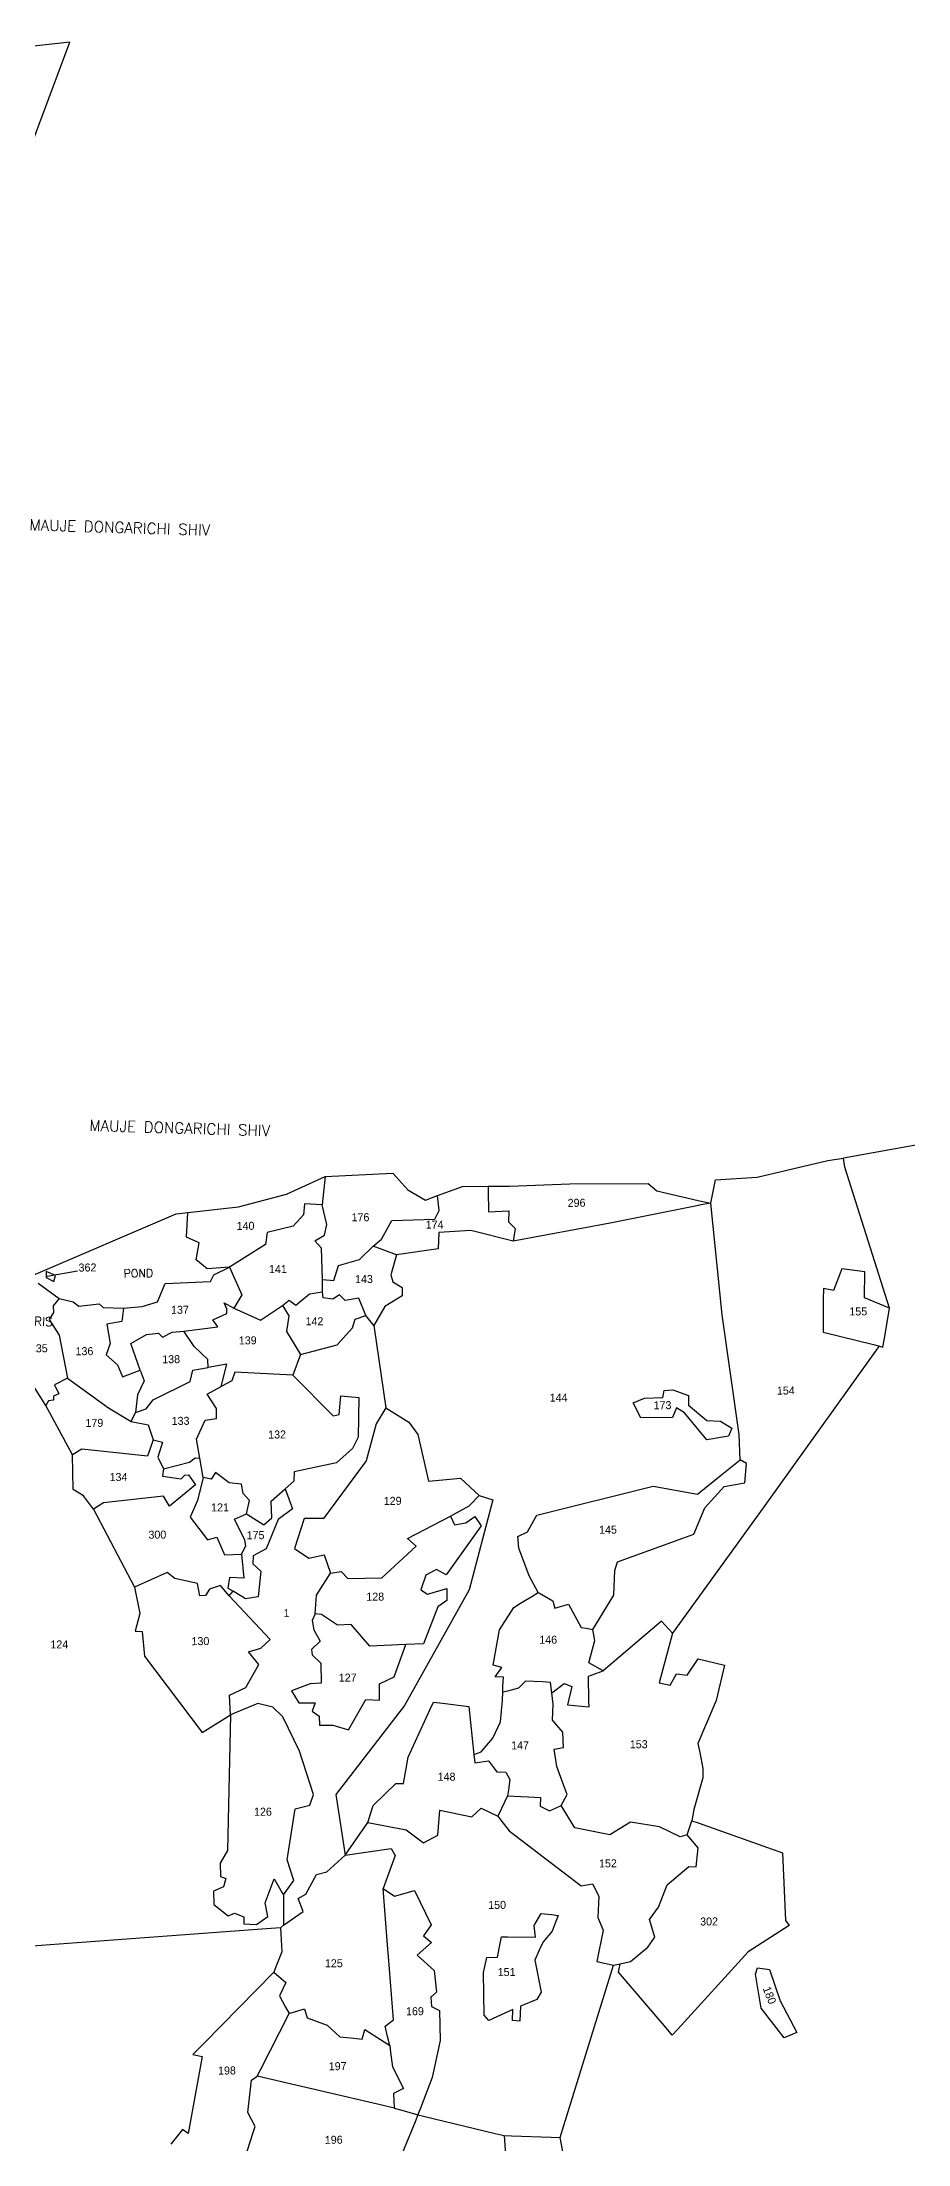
# Model space of a CAD drawing. Header units: metres. Extents: x 266596 to 272949, y 2129243 to 2134468.
# Drawn here: x 268491 to 269483, y 2131825 to 2134232 of the extents above; entities that cross this region are included whole.
import ezdxf

# ---------------------------------------------------------------- set-up
doc = ezdxf.new("R2010")
doc.units = ezdxf.units.M
for name, color, linetype in [('POLY_PARCEL', 6, 'Continuous'), ('POLY_WATER', 4, 'Continuous'), ('TEXT_MAPIN', 7, 'Continuous'), ('TEXT_MAPOUT', 7, 'Continuous'), ('TEXT_PARCEL', 7, 'Continuous'), ('V_BOUND_LINE', 7, 'Continuous')]:
    doc.layers.add(name, color=color, linetype=linetype)
doc.styles.get("Standard").update_dxf_attribs({"font": 'simplex.shx'})
doc.styles.add('TEXT_MAP', font='')
doc.styles.get('TEXT_MAP').set_extended_font_data('Kruti Dev 050')
doc.dimstyles.get("Standard").update_dxf_attribs({"dimtxt": 0.18, "dimasz": 0.18, "dimexe": 0.18, "dimexo": 0.0625, "dimgap": 0.09, "dimtad": 0, "dimtih": 1, "dimtoh": 1, "dimdec": 4, "dimzin": 0, "dimdsep": 46, "dimtxsty": 'Standard', "dimcen": 0.09, "dimadec": 0, "dimazin": 0, "dimtfac": 1, "dimtdec": 4, "dimtofl": 0, "dimtmove": 0, "dimatfit": 3, "dimfxl": 1, "dimtolj": 1, "dimtzin": 0, "dimarcsym": 0})

msp = doc.modelspace()

# ---------------------------------------------------------------- linework, layer by layer
at = {"layer": 'POLY_PARCEL'}
for p, q in [((269410.9, 2132944), (269409.1, 2132954)), ((269462, 2132782.5), (269410.9, 2132944)), ((268815.6, 2132933), (268812.2, 2132900.6)), ((269002.2, 2132922.1), (269002.3, 2132916.8)), ((269002.3, 2132916.8), (269002.8, 2132892.7)), ((268792.1, 2132902), (268790.9, 2132889.2)), ((268812.2, 2132900.6), (268792.1, 2132902)), ((268817.7, 2132878.2), (268812.2, 2132900.6)), ((268941.2, 2132884.3), (268946.1, 2132894.1)), ((268946.1, 2132894.1), (268944.3, 2132911.3)), ((269002.8, 2132892.7), (269025.9, 2132893.9)), ((269025.9, 2132893.9), (269025.7, 2132881.3)), ((269243.2, 2132900), (269141.9, 2132879.9)), ((269244.1, 2132900.2), (269243.2, 2132900)), ((269257.4, 2132902.8), (269244.1, 2132900.2)), ((269270.2, 2132774.9), (269257.4, 2132902.8)), ((268749.3, 2132869.1), (268747.4, 2132855.3)), ((268779.2, 2132876.4), (268749.3, 2132869.1)), ((268790.9, 2132889.2), (268779.2, 2132876.4)), ((268804, 2132859.4), (268814.8, 2132866)), ((268814.8, 2132866), (268817.7, 2132878.2)), ((268880.1, 2132861.4), (268892.1, 2132882.8)), ((268892.1, 2132882.8), (268941.2, 2132884.3)), ((268945.9, 2132869.1), (268945, 2132850.5)), ((268982.6, 2132871.5), (268945.9, 2132869.1)), ((269030.9, 2132859.2), (268982.6, 2132871.5)), ((269025.7, 2132881.3), (269033.1, 2132873.7)), ((269141.9, 2132879.9), (269030.9, 2132859.2)), ((269033.1, 2132873.7), (269030.9, 2132859.2)), ((268747.4, 2132855.3), (268706.2, 2132829.5)), ((268811.5, 2132851.2), (268804, 2132859.4)), ((268812.6, 2132815.3), (268811.5, 2132851.2)), ((268854.8, 2132838.1), (268870.7, 2132853.4)), ((268870.7, 2132853.4), (268880.1, 2132861.4)), ((268897.4, 2132843.5), (268870.7, 2132853.4)), ((268897.4, 2132843.5), (268890.7, 2132820.5)), ((268945, 2132850.5), (268897.4, 2132843.5)), ((268496.1, 2132824.3), (268496.2, 2132817.4)), ((268506.8, 2132819.8), (268496.1, 2132824.3)), ((268496.2, 2132817.4), (268504.9, 2132813.1)), ((268504.9, 2132813.1), (268506.8, 2132819.8)), ((268706.2, 2132829.5), (268720.1, 2132797.8)), ((268825.5, 2132814.2), (268830.9, 2132831.2)), ((268830.9, 2132831.2), (268854.8, 2132838.1)), ((268890.7, 2132820.5), (268893.3, 2132812.5)), ((269407.3, 2132827.5), (269397.7, 2132802.6)), ((269433.5, 2132823.9), (269407.3, 2132827.5)), ((269433.3, 2132794.3), (269433.5, 2132823.9)), ((268511.1, 2132793.3), (268504.1, 2132785.1)), ((268720.1, 2132797.8), (268711, 2132782.6)), ((268782.1, 2132785.7), (268797.9, 2132798.8)), ((268797.9, 2132798.8), (268812.5, 2132801.2)), ((268812.5, 2132801.2), (268812.6, 2132815.3)), ((268813.2, 2132794.4), (268812.5, 2132801.2)), ((268812.6, 2132815.3), (268825.5, 2132814.2)), ((268824.5, 2132792.9), (268813.2, 2132794.4)), ((268831.9, 2132797.6), (268824.5, 2132792.9)), ((268838.4, 2132791.2), (268831.9, 2132797.6)), ((268854.1, 2132793.7), (268838.4, 2132791.2)), ((268862.2, 2132774.2), (268854.1, 2132793.7)), ((268903.7, 2132796.7), (268884, 2132784.2)), ((268893.3, 2132812.5), (268903.7, 2132806.2)), ((268903.7, 2132806.2), (268903.7, 2132796.7)), ((269386.2, 2132804.9), (269386.1, 2132791.8)), ((269397.7, 2132802.6), (269386.2, 2132804.9)), ((269462, 2132782.5), (269433.3, 2132794.3)), ((268504.7, 2132777.6), (268499.7, 2132769.3)), ((268499.7, 2132769.3), (268511.1, 2132751.4)), ((268504.1, 2132785.1), (268504.7, 2132777.6)), ((268584.7, 2132782.6), (268582.9, 2132767)), ((268687.2, 2132769.2), (268702.9, 2132776.3)), ((268692.6, 2132761.2), (268687.2, 2132769.2)), ((268703.1, 2132781.5), (268700.1, 2132788.4)), ((268700.1, 2132788.4), (268711, 2132782.6)), ((268702.9, 2132776.3), (268703.1, 2132781.5)), ((268711, 2132782.6), (268741.7, 2132768.5)), ((268741.7, 2132768.5), (268766.8, 2132785.5)), ((268766.8, 2132785.5), (268774.4, 2132791.5)), ((268766.8, 2132785.5), (268774.2, 2132773.7)), ((268774.2, 2132773.7), (268771.4, 2132755.6)), ((268774.4, 2132791.5), (268782.1, 2132785.7)), ((268846.9, 2132760), (268850, 2132769.8)), ((268850, 2132769.8), (268862.2, 2132774.2)), ((268871.3, 2132762.7), (268862.2, 2132774.2)), ((268884, 2132784.2), (268871.3, 2132762.7)), ((269289.9, 2132637.8), (269270.2, 2132774.9)), ((269386.1, 2132791.8), (269385.9, 2132764.9)), ((269455.7, 2132745.6), (269460, 2132770.6)), ((269460, 2132770.6), (269462, 2132782.5)), ((268511.1, 2132751.4), (268520.7, 2132702.2)), ((268582.9, 2132767), (268565.5, 2132763.9)), ((268565.5, 2132763.9), (268569.3, 2132741.9)), ((268593.3, 2132742.1), (268611, 2132752.1)), ((268611, 2132752.1), (268624.8, 2132753.9)), ((268624.8, 2132753.9), (268629.2, 2132749.1)), ((268629.2, 2132749.1), (268640.6, 2132755)), ((268640.6, 2132755), (268654, 2132755.9)), ((268654, 2132755.9), (268692.6, 2132761.2)), ((268665.5, 2132738.5), (268654, 2132755.9)), ((268771.4, 2132755.6), (268787.6, 2132729.4)), ((268829.5, 2132740.4), (268846.9, 2132760)), ((268871.3, 2132762.7), (268885.3, 2132668.1)), ((269385.9, 2132764.9), (269385.8, 2132755)), ((269385.8, 2132755), (269443.5, 2132740.7)), ((269454.4, 2132737.9), (269455.7, 2132745.6)), ((268569.3, 2132741.9), (268564.8, 2132729.1)), ((268564.8, 2132729.1), (268577.7, 2132717.7)), ((268603.8, 2132711.6), (268593.3, 2132742.1)), ((268681.4, 2132723.7), (268665.5, 2132738.5)), ((268681.7, 2132714.4), (268681.4, 2132723.7)), ((268787.6, 2132729.4), (268778.5, 2132705.7)), ((268787.6, 2132729.4), (268829.5, 2132740.4)), ((269448.7, 2132736.9), (269317.4, 2132553.7)), ((269443.5, 2132740.7), (269450.3, 2132739)), ((269450.3, 2132739), (269448.7, 2132736.9)), ((269450.3, 2132739), (269454.4, 2132737.9)), ((268520.7, 2132702.2), (268505.8, 2132694.7)), ((268520.7, 2132702.2), (268567.4, 2132668.3)), ((268577.7, 2132717.7), (268583.4, 2132703.9)), ((268583.4, 2132703.9), (268603.8, 2132711.6)), ((268608.5, 2132699.2), (268600.9, 2132683.2)), ((268603.8, 2132711.6), (268608.5, 2132699.2)), ((268618.8, 2132677.5), (268660.9, 2132698.5)), ((268660.9, 2132698.5), (268664.1, 2132711.3)), ((268664.1, 2132711.3), (268681.7, 2132714.4)), ((268703.1, 2132718.2), (268681.7, 2132714.4)), ((268696.7, 2132692.6), (268703.1, 2132718.2)), ((268708.9, 2132699.2), (268696.7, 2132692.6)), ((268712.1, 2132709), (268708.9, 2132699.2)), ((268778.5, 2132705.7), (268712.1, 2132709)), ((268778.5, 2132705.7), (268825, 2132659)), ((268495.8, 2132670.9), (268482.8, 2132691.5)), ((268498.7, 2132676.2), (268495.8, 2132670.9)), ((268504.7, 2132677.2), (268498.7, 2132676.2)), ((268510.5, 2132684.5), (268504.6, 2132681.5)), ((268504.6, 2132681.5), (268504.7, 2132677.2)), ((268505.8, 2132694.7), (268510.5, 2132684.5)), ((268600.9, 2132683.2), (268598.5, 2132663.1)), ((268610.6, 2132667), (268618.8, 2132677.5)), ((268680.5, 2132684.1), (268696.7, 2132692.6)), ((268691.3, 2132667.7), (268680.5, 2132684.1)), ((268831.7, 2132660.8), (268833.6, 2132682.2)), ((268833.6, 2132682.2), (268854.3, 2132680.3)), ((268854.3, 2132680.3), (268853.3, 2132634.7)), ((269168.4, 2132674.1), (269181.2, 2132679.2)), ((269177, 2132657), (269168.4, 2132674.1)), ((269181.2, 2132679.2), (269202.3, 2132680.3)), ((269181.2, 2132679.2), (269181.2, 2132679.2)), ((269202.3, 2132680.3), (269203.9, 2132688)), ((269203.9, 2132688), (269213.7, 2132688.8)), ((269213.7, 2132688.8), (269231.7, 2132682.3)), ((269231.7, 2132682.3), (269231.6, 2132671.5)), ((268526.3, 2132614.3), (268495.8, 2132670.9)), ((268567.4, 2132668.3), (268593.5, 2132652.7)), ((268593.5, 2132652.7), (268598.5, 2132663.1)), ((268593.5, 2132652.7), (268612.8, 2132648.8)), ((268598.5, 2132663.1), (268610.6, 2132667)), ((268612.8, 2132648.8), (268618.8, 2132631.6)), ((268668.4, 2132632.5), (268678.3, 2132654.3)), ((268678.3, 2132654.3), (268691.1, 2132655.9)), ((268691.1, 2132655.9), (268691.3, 2132667.7)), ((268825, 2132659), (268831.7, 2132660.8)), ((268874.1, 2132650), (268862.5, 2132607.5)), ((268885.3, 2132668.1), (268874.1, 2132650)), ((268885.3, 2132668.1), (268911.4, 2132651.9)), ((268911.4, 2132651.9), (268921.7, 2132637.9)), ((269213.5, 2132657.2), (269177, 2132657)), ((269218, 2132668.1), (269213.5, 2132657.2)), ((269227, 2132662.4), (269218, 2132668.1)), ((269252.9, 2132631.7), (269227, 2132662.4)), ((269231.6, 2132671.5), (269252.9, 2132653.6)), ((269252.9, 2132653.6), (269268.4, 2132653.2)), ((269268.4, 2132653.2), (269281.4, 2132644.9)), ((268618.8, 2132631.6), (268612.3, 2132613.1)), ((268618.8, 2132631.6), (268629.5, 2132629.1)), ((268629.5, 2132629.1), (268624.2, 2132611.9)), ((268672.1, 2132610.8), (268668.4, 2132632.5)), ((268853.3, 2132634.7), (268847.1, 2132621.9)), ((268921.7, 2132637.9), (268934, 2132584.2)), ((269270.6, 2132634.7), (269252.9, 2132631.7)), ((269277.6, 2132635.9), (269270.6, 2132634.7)), ((269281.4, 2132644.9), (269277.6, 2132635.9)), ((269291.1, 2132608.7), (269289.9, 2132637.8)), ((268536.9, 2132620.8), (268526.3, 2132614.3)), ((268527, 2132574.7), (268526.3, 2132614.3)), ((268612.3, 2132613.1), (268536.9, 2132620.8)), ((268624.2, 2132611.9), (268630.5, 2132598.3)), ((268630.5, 2132598.3), (268660.2, 2132605.9)), ((268660.2, 2132605.9), (268666.8, 2132611.2)), ((268666.8, 2132611.2), (268672.1, 2132610.8)), ((268676, 2132588.7), (268672.1, 2132610.8)), ((268828.6, 2132605.2), (268780, 2132595)), ((268862.5, 2132607.5), (268813.9, 2132541.7)), ((268847.1, 2132621.9), (268828.6, 2132605.2)), ((269268.1, 2132590.3), (269291.1, 2132608.7)), ((269298, 2132604.5), (269291.1, 2132608.7)), ((269296.2, 2132582.5), (269298, 2132604.5)), ((268630.5, 2132598.3), (268629.5, 2132589.9)), ((268629.5, 2132589.9), (268650.9, 2132586.9)), ((268667.1, 2132580), (268637.5, 2132555.6)), ((268650.9, 2132586.9), (268655.1, 2132591.1)), ((268655.1, 2132591.1), (268659, 2132591.5)), ((268659, 2132591.5), (268667.1, 2132580)), ((268676, 2132588.7), (268669.4, 2132562.2)), ((268685.1, 2132586.7), (268676, 2132588.7)), ((268689.9, 2132594.1), (268685.1, 2132586.7)), ((268705.8, 2132582.3), (268689.9, 2132594.1)), ((268719.8, 2132581), (268705.8, 2132582.3)), ((268721.7, 2132570.2), (268719.8, 2132581)), ((268779.7, 2132584.2), (268769.8, 2132575.5)), ((268780, 2132595), (268779.7, 2132584.2)), ((268934, 2132584.2), (268970.5, 2132587.6)), ((268970.5, 2132587.6), (268991.9, 2132567.8)), ((269058.1, 2132545.4), (269191.1, 2132578.5)), ((269191.1, 2132578.5), (269242, 2132569.4)), ((269242, 2132569.4), (269268.1, 2132590.3)), ((269250.5, 2132553.7), (269272.6, 2132578.2)), ((269272.6, 2132578.2), (269296.2, 2132582.5)), ((268539, 2132567.4), (268527, 2132574.7)), ((268550.3, 2132552.4), (268539, 2132567.4)), ((268561.8, 2132559.5), (268550.3, 2132552.4)), ((268550.3, 2132552.4), (268597.5, 2132463.1)), ((268630.4, 2132567.1), (268561.8, 2132559.5)), ((268637.5, 2132555.6), (268630.4, 2132567.1)), ((268669.4, 2132562.2), (268661.1, 2132543.2)), ((268729.1, 2132562.2), (268721.7, 2132570.2)), ((268725.7, 2132547.1), (268729.1, 2132562.2)), ((268753.9, 2132561.5), (268769.8, 2132575.5)), ((268754.5, 2132542.4), (268753.9, 2132561.5)), ((268778.1, 2132552.8), (268761.8, 2132540.5)), ((268769.8, 2132575.5), (268778.1, 2132552.8)), ((268959.1, 2132544.4), (268980.4, 2132556.2)), ((268980.4, 2132556.2), (268991.9, 2132567.8)), ((269007.8, 2132563.1), (268980.7, 2132459.9)), ((268991.9, 2132567.8), (269007.8, 2132563.1)), ((269317.4, 2132553.7), (269213.6, 2132410.3)), ((269237.7, 2132523.7), (269250.5, 2132553.7)), ((268661.1, 2132543.2), (268680.8, 2132517.3)), ((268711.8, 2132540.7), (268725.7, 2132547.1)), ((268723.7, 2132516.8), (268711.8, 2132540.7)), ((268725.7, 2132547.1), (268745.6, 2132534.3)), ((268745.6, 2132534.3), (268754.5, 2132542.4)), ((268761.8, 2132540.5), (268748, 2132507)), ((268791.8, 2132541.5), (268780.6, 2132507.1)), ((268813.9, 2132541.7), (268791.8, 2132541.5)), ((268909.8, 2132518.7), (268959.1, 2132544.4)), ((268994.4, 2132533), (268954.4, 2132476.9)), ((268959.1, 2132544.4), (268963.9, 2132534.5)), ((268963.9, 2132534.5), (268976.9, 2132536.7)), ((268976.9, 2132536.7), (268986.9, 2132543.8)), ((268986.9, 2132543.8), (268994.4, 2132533)), ((269047.3, 2132526.4), (269058.1, 2132545.4)), ((268680.8, 2132517.3), (268691.6, 2132520.2)), ((268691.6, 2132520.2), (268700.5, 2132500.1)), ((268719.7, 2132500.6), (268725, 2132510.3)), ((268725, 2132510.3), (268723.7, 2132516.8)), ((268748, 2132507), (268733.3, 2132498.9)), ((268780.6, 2132507.1), (268797.1, 2132496.1)), ((268880.7, 2132473.7), (268919.7, 2132509.7)), ((268919.7, 2132509.7), (268909.8, 2132518.7)), ((269036.4, 2132521.1), (269047.3, 2132526.4)), ((269037.6, 2132507.6), (269036.4, 2132521.1)), ((269049.1, 2132476.1), (269037.6, 2132507.6)), ((269150.6, 2132492.1), (269225.1, 2132519.1)), ((269225.1, 2132519.1), (269237.7, 2132523.7)), ((268700.5, 2132500.1), (268719.7, 2132500.6)), ((268719.7, 2132500.6), (268722.7, 2132473.3)), ((268733.3, 2132498.9), (268732.7, 2132489.8)), ((268732.7, 2132489.8), (268741.9, 2132481.2)), ((268741.9, 2132481.2), (268739, 2132451.7)), ((268797.1, 2132496.1), (268814.6, 2132500.1)), ((268814.6, 2132500.1), (268821.8, 2132478.8)), ((268821.8, 2132478.8), (268834, 2132481)), ((268834, 2132481), (268841.5, 2132473)), ((268943.3, 2132483.2), (268931.1, 2132476.8)), ((268954.4, 2132476.9), (268943.3, 2132483.2)), ((269146.3, 2132453.7), (269147.5, 2132482.1)), ((269147.5, 2132482.1), (269150.6, 2132492.1)), ((268634.7, 2132479.7), (268597.5, 2132463.1)), ((268597.5, 2132463.1), (268603.4, 2132432.9)), ((268643.6, 2132472.8), (268634.7, 2132479.7)), ((268669.5, 2132467), (268643.6, 2132472.8)), ((268672.1, 2132453), (268669.5, 2132467)), ((268683.3, 2132460.8), (268678.8, 2132453.5)), ((268695.8, 2132464.8), (268683.3, 2132460.8)), ((268705.6, 2132453.2), (268695.8, 2132464.8)), ((268706.2, 2132473.9), (268704.2, 2132461.9)), ((268704.2, 2132461.9), (268710.3, 2132458.3)), ((268705.6, 2132453.2), (268710.3, 2132458.3)), ((268722.7, 2132473.3), (268706.2, 2132473.9)), ((268724.6, 2132449.5), (268710.3, 2132458.3)), ((268805.7, 2132453.8), (268821.8, 2132478.8)), ((268841.5, 2132473), (268880.7, 2132473.7)), ((268980.7, 2132459.9), (268906.4, 2132327.3)), ((268931.1, 2132476.8), (268925.3, 2132459.7)), ((268925.3, 2132459.7), (268932.9, 2132455.1)), ((268932.9, 2132455.1), (268954.9, 2132461.6)), ((268954.9, 2132461.6), (268955, 2132447.8)), ((269059.6, 2132456.9), (269049.1, 2132476.1)), ((269052.2, 2132452.3), (269059.6, 2132456.9)), ((269059.6, 2132456.9), (269061.9, 2132455.6)), ((268603.4, 2132432.9), (268598.1, 2132412.6)), ((268678.8, 2132453.5), (268672.1, 2132453)), ((268752.5, 2132402.9), (268705.6, 2132453.2)), ((268739, 2132451.7), (268724.6, 2132449.5)), ((268804.1, 2132432.5), (268800.7, 2132424.7)), ((268804.1, 2132432.5), (268805.7, 2132453.8)), ((268811.5, 2132431.5), (268804.1, 2132432.5)), ((268944.5, 2132440.3), (268928.4, 2132398.2)), ((268955, 2132447.8), (268944.5, 2132440.3)), ((269015.2, 2132414), (269031.7, 2132439.7)), ((269031.7, 2132439.7), (269039.5, 2132444.5)), ((269039.5, 2132444.5), (269045, 2132447.9)), ((269045, 2132447.9), (269052.2, 2132452.3)), ((269061.9, 2132455.6), (269076.3, 2132447.4)), ((269076.3, 2132447.4), (269078.5, 2132439)), ((269078.5, 2132439), (269094.2, 2132443.3)), ((269094.2, 2132443.3), (269108.8, 2132416.7)), ((269122.1, 2132414.6), (269146.3, 2132453.7)), ((268598.1, 2132412.6), (268606.2, 2132412.2)), ((268606.2, 2132412.2), (268608.8, 2132384)), ((268800.7, 2132424.7), (268802.5, 2132413.9)), ((268802.5, 2132413.9), (268810, 2132401)), ((268829.8, 2132419.4), (268811.5, 2132431.5)), ((268845.5, 2132420.2), (268829.8, 2132419.4)), ((268866.8, 2132395.2), (268845.5, 2132420.2)), ((269008.2, 2132373.5), (269015.2, 2132414)), ((269108.8, 2132416.7), (269114.7, 2132415.8)), ((269114.7, 2132415.8), (269122.1, 2132414.6)), ((269124.6, 2132402), (269122.1, 2132414.6)), ((269200.8, 2132424.1), (269134, 2132367)), ((269213.6, 2132410.3), (269198.2, 2132353.3)), ((269213.6, 2132410.3), (269200.8, 2132424.1)), ((268608.8, 2132384), (268674.8, 2132296.6)), ((268728, 2132388.8), (268741.8, 2132393.2)), ((268739.7, 2132374.5), (268728, 2132388.8)), ((268741.8, 2132393.2), (268752.5, 2132402.9)), ((268810, 2132401), (268800.2, 2132391.5)), ((268800.2, 2132391.5), (268800.6, 2132385.5)), ((268800.6, 2132385.5), (268810.7, 2132376)), ((268908.1, 2132397.2), (268866.8, 2132395.2)), ((268894.6, 2132360.2), (268908.1, 2132397.2)), ((268928.4, 2132398.2), (268908.1, 2132397.2)), ((269117.8, 2132376.4), (269124.6, 2132402)), ((268724.9, 2132348.1), (268739.7, 2132374.5)), ((268810.7, 2132376), (268811.2, 2132353.2)), ((268877.8, 2132352.4), (268894.6, 2132360.2)), ((269018, 2132370.8), (269008.2, 2132373.5)), ((269010.5, 2132360.1), (269018, 2132370.8)), ((269019.7, 2132359.9), (269010.5, 2132360.1)), ((269019.3, 2132349.7), (269019.7, 2132359.9)), ((269117.4, 2132360.9), (269134, 2132367)), ((269117.8, 2132332.9), (269117.4, 2132360.9)), ((269134, 2132367), (269117.8, 2132376.4)), ((269210.9, 2132350.6), (269218.1, 2132363.7)), ((269218.1, 2132363.7), (269230.1, 2132362)), ((269230.1, 2132362), (269242.9, 2132381)), ((269242.9, 2132381), (269273.1, 2132373.6)), ((269273.1, 2132373.6), (269263.6, 2132333.2)), ((268706, 2132339.2), (268724.9, 2132348.1)), ((268707.4, 2132316.8), (268706, 2132339.2)), ((268798.3, 2132352.4), (268777, 2132344.2)), ((268777, 2132344.2), (268785.5, 2132330.6)), ((268811.2, 2132353.2), (268798.3, 2132352.4)), ((268877.8, 2132333.6), (268877.8, 2132352.4)), ((269018.8, 2132333.3), (269019.3, 2132342.6)), ((269019.3, 2132344), (269019.3, 2132349.7)), ((269024.4, 2132344), (269019.3, 2132342.6)), ((269019.3, 2132342.6), (269019.3, 2132344)), ((269036.9, 2132347.3), (269024.4, 2132344)), ((269045.1, 2132355.4), (269036.9, 2132347.3)), ((269064.4, 2132354.4), (269045.1, 2132355.4)), ((269073.8, 2132353.9), (269064.4, 2132354.4)), ((269075.2, 2132341.9), (269073.8, 2132353.9)), ((269075.2, 2132341.9), (269089.3, 2132352.6)), ((269076.7, 2132329), (269075.2, 2132341.9)), ((269089.3, 2132352.6), (269098, 2132349.2)), ((269098, 2132349.2), (269093.3, 2132328.2)), ((269198.2, 2132353.3), (269210.9, 2132350.6)), ((268674.8, 2132296.6), (268707.4, 2132316.8)), ((268707.4, 2132316.8), (268703.8, 2132161.3)), ((268738.6, 2132329.8), (268707.4, 2132316.8)), ((268755.7, 2132325.7), (268738.6, 2132329.8)), ((268767.3, 2132314.6), (268755.7, 2132325.7)), ((268786.2, 2132275.3), (268767.3, 2132314.6)), ((268785.5, 2132330.6), (268804.1, 2132330.4)), ((268804.1, 2132330.4), (268800.7, 2132320.9)), ((268800.7, 2132320.9), (268808.7, 2132315.4)), ((268808.7, 2132315.4), (268809.2, 2132304.9)), ((268906.4, 2132327.3), (268827.9, 2132225.4)), ((268842.2, 2132299.6), (268862.2, 2132334.4)), ((268862.2, 2132334.4), (268877.8, 2132333.6)), ((268910.9, 2132268.1), (268935.9, 2132323.1)), ((268935.9, 2132323.1), (268939.6, 2132331.3)), ((268939.6, 2132331.3), (268949.9, 2132330)), ((268949.9, 2132330), (268980.2, 2132326.3)), ((268980.2, 2132326.3), (268986.1, 2132271.3)), ((269016.5, 2132308.7), (269018.8, 2132333.3)), ((269075.9, 2132310.8), (269076.3, 2132319.8)), ((269076.3, 2132319.8), (269076.7, 2132329)), ((269093.3, 2132328.2), (269109.4, 2132326.7)), ((269109.4, 2132326.7), (269117.9, 2132325.9)), ((269117.9, 2132325.9), (269117.8, 2132332.9)), ((269263.6, 2132333.2), (269242.6, 2132283.8)), ((268809.2, 2132304.9), (268824.3, 2132305)), ((268824.3, 2132305), (268842.2, 2132299.6)), ((268994.5, 2132274.2), (269007.7, 2132290.2)), ((269007.7, 2132290.2), (269016.5, 2132308.7)), ((269087.9, 2132296.9), (269075.9, 2132310.8)), ((269088.5, 2132279.2), (269087.9, 2132296.9)), ((268802.4, 2132225.6), (268786.2, 2132275.3)), ((268905.4, 2132238.1), (268910.9, 2132268.1)), ((268986.1, 2132271.3), (268994.5, 2132274.2)), ((268986.1, 2132271.3), (268986.9, 2132261.7)), ((268986.9, 2132261.7), (269002.8, 2132264)), ((269002.8, 2132264), (269008.5, 2132256.4)), ((269077.9, 2132277.3), (269088.5, 2132279.2)), ((269080.8, 2132257.5), (269077.9, 2132277.3)), ((269242.6, 2132283.8), (269244.6, 2132273.7)), ((269244.6, 2132273.7), (269248.3, 2132255.3)), ((269008.5, 2132256.4), (269012.3, 2132251.5)), ((269012.3, 2132251.5), (269022.5, 2132251.2)), ((269022.5, 2132251.2), (269027.2, 2132242.8)), ((269027.2, 2132242.8), (269025.5, 2132230.8)), ((269085.6, 2132244.9), (269080.8, 2132257.5)), ((269088.4, 2132237.6), (269085.6, 2132244.9)), ((269248.1, 2132244.5), (269238, 2132208.3)), ((269248.3, 2132255.3), (269248.1, 2132244.5)), ((268798, 2132213.3), (268802.4, 2132225.6)), ((268827.9, 2132225.4), (268838.6, 2132156.2)), ((268870.8, 2132213), (268896.7, 2132238.3)), ((268896.7, 2132238.3), (268905.4, 2132238.1)), ((269024.5, 2132223.9), (269017.5, 2132209.4)), ((269025.5, 2132230.8), (269024.5, 2132223.9)), ((269024.5, 2132223.9), (269031.9, 2132223.5)), ((269031.9, 2132223.5), (269048.6, 2132222.7)), ((269048.6, 2132222.7), (269062.2, 2132222)), ((269062.2, 2132222), (269061.9, 2132212.2)), ((269086.1, 2132213.1), (269092.9, 2132225.6)), ((269092.9, 2132225.6), (269088.4, 2132237.6)), ((268772.1, 2132150.9), (268781.4, 2132209.1)), ((268781.4, 2132209.1), (268798, 2132213.3)), ((268838.6, 2132156.2), (268864.4, 2132193.6)), ((268864.4, 2132193.6), (268870.8, 2132213)), ((268864.4, 2132193.6), (268908.6, 2132185)), ((268944.6, 2132178.8), (268946.8, 2132207.5)), ((268946.8, 2132207.5), (268983.7, 2132200.1)), ((268983.7, 2132200.1), (268994.4, 2132210)), ((268994.4, 2132210), (269003, 2132205.8)), ((269003, 2132205.8), (269013.5, 2132200.7)), ((269017.5, 2132209.4), (269013.5, 2132200.7)), ((269013.5, 2132200.7), (269016.9, 2132196.2)), ((269016.9, 2132196.2), (269026.4, 2132183.9)), ((269061.9, 2132212.2), (269072.4, 2132206.7)), ((269072.4, 2132206.7), (269079.4, 2132209.9)), ((269079.4, 2132209.9), (269086.1, 2132213.1)), ((269101.6, 2132187.3), (269086.1, 2132213.1)), ((269165.2, 2132194), (269141.8, 2132179.4)), ((269198.5, 2132188.6), (269165.2, 2132194)), ((269230.3, 2132179.3), (269235.7, 2132195.5)), ((269238, 2132208.3), (269235.7, 2132195.5)), ((269235.7, 2132195.5), (269242.8, 2132193)), ((269242.8, 2132193), (269339.4, 2132158.6)), ((268908.6, 2132185), (268928.4, 2132170.1)), ((268928.4, 2132170.1), (268944.6, 2132178.8)), ((269026.4, 2132183.9), (269108.9, 2132120.8)), ((269141.8, 2132179.4), (269101.6, 2132187.3)), ((269222.1, 2132176.9), (269198.5, 2132188.6)), ((269230.3, 2132179.3), (269222.1, 2132176.9)), ((269243, 2132164.3), (269230.3, 2132179.3)), ((268703.8, 2132161.3), (268695.4, 2132146.8)), ((268695.4, 2132146.8), (268695.7, 2132131.5)), ((268779.9, 2132127), (268772.1, 2132150.9)), ((268817.6, 2132136.9), (268838.6, 2132156.2)), ((268838.6, 2132156.2), (268891.1, 2132163.8)), ((268895.7, 2132155.8), (268882, 2132117.8)), ((268891.1, 2132163.8), (268895.7, 2132155.8)), ((269240.4, 2132142.6), (269243, 2132164.3)), ((269339.4, 2132158.6), (269342.9, 2132081.1)), ((268699.3, 2132119.8), (268687.9, 2132114.8)), ((268695.7, 2132131.5), (268701.8, 2132129.3)), ((268701.8, 2132129.3), (268699.3, 2132119.8)), ((268746.9, 2132101.3), (268757.2, 2132128.9)), ((268757.2, 2132128.9), (268766.4, 2132112.9)), ((268771.9, 2132116.1), (268779.9, 2132127)), ((268793.7, 2132111.4), (268805.9, 2132134)), ((268805.9, 2132134), (268817.6, 2132136.9)), ((269108.9, 2132120.8), (269122, 2132123.2)), ((269122, 2132123.2), (269129.2, 2132109.1)), ((269197.4, 2132096.4), (269207.3, 2132122)), ((269207.3, 2132122), (269232, 2132142.9)), ((269207.3, 2132122), (269207.3, 2132122)), ((269232, 2132142.9), (269240.4, 2132142.6)), ((268687.9, 2132114.8), (268688.1, 2132099.7)), ((268688.1, 2132099.7), (268704.6, 2132086.6)), ((268749.9, 2132085.8), (268746.9, 2132101.3)), ((268766.4, 2132112.9), (268767.9, 2132110.5)), ((268767.9, 2132110.5), (268771.9, 2132116.1)), ((268767.9, 2132110.5), (268768.1, 2132075.9)), ((268784.9, 2132106.5), (268793.7, 2132111.4)), ((268790.3, 2132091.5), (268784.9, 2132106.5)), ((268887.5, 2132048.5), (268882, 2132117.8)), ((268882, 2132117.8), (268895.1, 2132109.2)), ((268895.1, 2132109.2), (268918, 2132115.5)), ((268918, 2132115.5), (268937.2, 2132076.1)), ((269129.2, 2132109.1), (269128, 2132084.7)), ((269187, 2132082.3), (269197.4, 2132096.4)), ((268704.6, 2132086.6), (268712, 2132089.8)), ((268712, 2132089.8), (268722.5, 2132085.3)), ((268722.5, 2132085.3), (268722.6, 2132077.3)), ((268722.6, 2132077.3), (268737.2, 2132076.7)), ((268737.2, 2132076.7), (268749.9, 2132085.8)), ((268764.6, 2132073), (268737.7, 2132070.9)), ((268768.1, 2132075.9), (268764.6, 2132073)), ((268764.6, 2132073), (268766.1, 2132045.4)), ((268768.1, 2132075.9), (268790.3, 2132091.5)), ((268937.2, 2132076.1), (268928.2, 2132063.8)), ((269054.9, 2132075.7), (269063.2, 2132089.4)), ((269056.4, 2132062), (269054.9, 2132075.7)), ((269054.9, 2132075.7), (269054.9, 2132075.7)), ((269063.2, 2132089.4), (269074.9, 2132088)), ((269074.9, 2132088), (269082.5, 2132087.1)), ((269079.1, 2132078.2), (269075.5, 2132068.9)), ((269082.5, 2132087.1), (269079.1, 2132078.2)), ((269128, 2132084.7), (269133.9, 2132070.3)), ((269193.1, 2132062.1), (269187, 2132082.3)), ((269347.1, 2132075.6), (269300.2, 2132045.3)), ((269342.9, 2132081.1), (269347.1, 2132075.6)), ((268737.7, 2132070.9), (268480.3, 2132051.8)), ((268888.2, 2132039.9), (268887.5, 2132048.5)), ((268937.4, 2132056.2), (268921, 2132041.7)), ((268928.2, 2132063.8), (268937.4, 2132056.2)), ((269013.1, 2132039.4), (269016.2, 2132054.9)), ((269016.2, 2132054.9), (269017.7, 2132062.6)), ((269017.7, 2132062.6), (269017.7, 2132062.6)), ((269017.7, 2132062.6), (269024.7, 2132062.5)), ((269024.7, 2132062.5), (269056.4, 2132062)), ((269060.9, 2132047.2), (269055.6, 2132035.7)), ((269065.2, 2132056.8), (269060.9, 2132047.2)), ((269075.5, 2132068.9), (269065.2, 2132056.8)), ((269065.2, 2132056.8), (269065.2, 2132056.8)), ((269133.9, 2132070.3), (269126.6, 2132034.3)), ((269165.3, 2132034.2), (269185.1, 2132050.8)), ((269185.1, 2132050.8), (269193.1, 2132062.1)), ((268760.1, 2132030.2), (268756.8, 2132022)), ((268766.1, 2132045.4), (268760.1, 2132030.2)), ((268893.9, 2131967.5), (268888.2, 2132039.9)), ((268921, 2132041.7), (268940.3, 2132024.1)), ((268940.3, 2132024.1), (268943.3, 2131999)), ((268996.9, 2132021.8), (269000.9, 2132039)), ((269000.9, 2132039), (269013.1, 2132039.4)), ((269000.9, 2132039), (269000.9, 2132039)), ((269055.6, 2132035.7), (269063.2, 2131999)), ((269089.1, 2131846.6), (269146, 2132030)), ((269126.6, 2132034.3), (269135.6, 2132032.3)), ((269135.6, 2132032.3), (269146, 2132030)), ((269146, 2132030), (269153.4, 2132031.6)), ((269151.6, 2132022.2), (269153.4, 2132031.6)), ((269153.4, 2132031.6), (269165.3, 2132034.2)), ((269300.2, 2132045.3), (269219.4, 2131957)), ((269308.5, 2132019.9), (269310.9, 2132027)), ((269310.9, 2132027), (269324.4, 2132025.1)), ((269324.4, 2132025.1), (269336.7, 2131989.3)), ((268756.8, 2132022), (268677, 2131940.9)), ((268756.8, 2132022), (268770.5, 2132010.4)), ((268770.5, 2132010.4), (268763.3, 2131995)), ((268943.3, 2131999), (268936.7, 2131993.3)), ((268997.8, 2131972.7), (268996.9, 2132021.8)), ((268996.9, 2132021.8), (268996.9, 2132021.8)), ((269063.2, 2131999), (269058.1, 2131990.8)), ((269206.1, 2131958.4), (269151.6, 2132022.2)), ((269314.8, 2131981), (269308.5, 2132019.9)), ((268741.5, 2131910.3), (268774.3, 2131974.9)), ((268763.3, 2131995), (268770.4, 2131982)), ((268770.4, 2131982), (268774.3, 2131974.9)), ((268774.3, 2131974.9), (268780.5, 2131976.7)), ((268780.5, 2131976.7), (268792.1, 2131980)), ((268792.1, 2131980), (268795, 2131969.8)), ((268936.7, 2131993.3), (268937.4, 2131982.7)), ((268937.4, 2131982.7), (268946.5, 2131978.2)), ((268946.5, 2131978.2), (268947.3, 2131943.9)), ((269030.6, 2131979.4), (269003, 2131966.6)), ((269030.3, 2131966.8), (269030.6, 2131979.4)), ((269039.2, 2131983.3), (269038.6, 2131965.8)), ((269058.1, 2131990.8), (269039.2, 2131983.3)), ((269341.4, 2131946.8), (269314.8, 2131981)), ((269336.7, 2131989.3), (269355.8, 2131953)), ((268795, 2131969.8), (268817.9, 2131961.4)), ((268817.9, 2131961.4), (268832.6, 2131947.9)), ((268857.9, 2131945.5), (268861, 2131956.4)), ((268861, 2131956.4), (268879.1, 2131944.8)), ((268884.4, 2131960.1), (268893.9, 2131967.5)), ((268887.1, 2131948.6), (268884.4, 2131960.1)), ((269003, 2131966.6), (268997.8, 2131972.7)), ((269003, 2131966.6), (269003, 2131966.6)), ((269038.6, 2131965.8), (269030.3, 2131966.8)), ((269213.1, 2131950.1), (269206.1, 2131958.4)), ((269219.4, 2131957), (269213.1, 2131950.1)), ((269355.8, 2131953), (269341.4, 2131946.8)), ((268677, 2131940.9), (268664.1, 2131927.8)), ((268664.1, 2131927.8), (268674.8, 2131925.6)), ((268832.6, 2131947.9), (268848.4, 2131946.4)), ((268848.4, 2131946.4), (268857.9, 2131945.5)), ((268879.1, 2131944.8), (268883.1, 2131942.3)), ((268883.1, 2131942.3), (268889.6, 2131938.1)), ((268889.6, 2131938.1), (268887.1, 2131948.6)), ((268889.6, 2131938.1), (268890.6, 2131930.1)), ((268890.6, 2131930.1), (268892.7, 2131913.8)), ((268947.3, 2131943.9), (268938.3, 2131901.4)), ((268674.8, 2131925.6), (268658.7, 2131837.2)), ((268731.2, 2131898.5), (268737.7, 2131902.9)), ((268737.7, 2131902.9), (268741.5, 2131910.3)), ((268881.9, 2131869.5), (268737.7, 2131902.9)), ((268892.7, 2131913.8), (268905.2, 2131889)), ((268727, 2131861.5), (268731.2, 2131898.5)), ((268905.2, 2131889), (268894, 2131883)), ((268894, 2131883), (268894.8, 2131866.5)), ((268938.3, 2131901.4), (268924.8, 2131866.4)), ((268735.6, 2131845.4), (268727, 2131861.5)), ((268894.8, 2131866.5), (268881.9, 2131869.5)), ((268894.8, 2131866.5), (268903.4, 2131864.1)), ((268903.4, 2131864.1), (268912.7, 2131861.5)), ((268912.7, 2131861.5), (268921.9, 2131858.9)), ((268921.9, 2131858.9), (268918.6, 2131850.7)), ((268922.2, 2131859.7), (268921.9, 2131858.9)), ((268921.9, 2131858.9), (268928.4, 2131857.3)), ((268924.8, 2131866.4), (268922.2, 2131859.7)), ((268928.4, 2131857.3), (269010.5, 2131837.5)), ((268643.5, 2131830.9), (268639, 2131825.3)), ((268652.3, 2131841.9), (268643.5, 2131830.9)), ((268658.7, 2131837.2), (268652.3, 2131841.9)), ((268726.2, 2131817.3), (268733.3, 2131838.6)), ((268733.3, 2131838.6), (268735.6, 2131845.4)), ((268918.6, 2131850.7), (268893.6, 2131789.5)), ((269010.5, 2131837.5), (269020.7, 2131835)), ((269020.7, 2131835), (269028.9, 2131834.7)), ((269020.7, 2131835), (269031.2, 2131683.4)), ((269028.9, 2131834.7), (269074.5, 2131833)), ((269074.5, 2131833), (269084.7, 2131832.6)), ((269084.7, 2131832.6), (269089.1, 2131846.6)), ((269116.7, 2131666.3), (269084.7, 2131832.6))]:
    msp.add_line(p, q, dxfattribs=at)
at = {"layer": 'POLY_WATER'}
for p, q in [((268656.7, 2132863.8), (268658.3, 2132892)), ((268671.2, 2132857.1), (268656.7, 2132863.8)), ((268668.1, 2132837.6), (268671.2, 2132857.1)), ((268680.4, 2132827.5), (268668.1, 2132837.6)), ((268706.2, 2132829.5), (268680.4, 2132827.5)), ((268684.2, 2132813.1), (268688, 2132820.7)), ((268688, 2132820.7), (268706.2, 2132829.5)), ((268487, 2132811), (268511.1, 2132793.3)), ((268511.1, 2132793.3), (268526.9, 2132789.8)), ((268623.8, 2132789.5), (268632.5, 2132810.6)), ((268632.5, 2132810.6), (268684.2, 2132813.1)), ((268526.9, 2132789.8), (268533.5, 2132784.7)), ((268533.5, 2132784.7), (268557, 2132787.3)), ((268557, 2132787.3), (268561.3, 2132783)), ((268561.3, 2132783), (268584.7, 2132782.6)), ((268584.7, 2132782.6), (268606, 2132784.2)), ((268606, 2132784.2), (268623.8, 2132789.5))]:
    msp.add_line(p, q, dxfattribs=at)
at = {"layer": 'V_BOUND_LINE'}
for p, q in [((268523.2, 2134232.2), (267998.2, 2134174)), ((268401.7, 2133907.2), (268523.2, 2134232.2)), ((269549.4, 2132979.5), (269409.1, 2132954)), ((269310.3, 2132932.5), (269391.3, 2132951.5)), ((269391.3, 2132951.5), (269409.1, 2132954)), ((268771.3, 2132912.9), (268815.6, 2132933)), ((268815.6, 2132933), (268893.2, 2132937)), ((268893.2, 2132937), (268910.3, 2132918.1)), ((268910.3, 2132918.1), (268930.5, 2132906.2)), ((268944.3, 2132911.3), (268972.8, 2132921.9)), ((268972.8, 2132921.9), (269002.2, 2132922.1)), ((269002.2, 2132922.1), (269002.3, 2132922.1)), ((269002.3, 2132922.1), (269026.9, 2132922.1)), ((269026.9, 2132922.1), (269095.8, 2132924.8)), ((269095.8, 2132924.8), (269185.6, 2132925.3)), ((269185.6, 2132925.3), (269195.5, 2132916.9)), ((269195.5, 2132916.9), (269243, 2132905.7)), ((269257.4, 2132902.8), (269262.5, 2132929.2)), ((269262.5, 2132929.2), (269310.3, 2132932.5)), ((268481.3, 2132820.3), (268645.1, 2132890.6)), ((268645.1, 2132890.6), (268658.3, 2132892)), ((268658.3, 2132892), (268716.6, 2132898.5)), ((268716.6, 2132898.5), (268771.3, 2132912.9)), ((268930.5, 2132906.2), (268944.3, 2132911.3)), ((269243, 2132905.7), (269244.3, 2132905.4)), ((269244.3, 2132905.4), (269257.4, 2132902.8))]:
    msp.add_line(p, q, dxfattribs=at)

# ---------------------------------------------------------------- texts
at = {"layer": 'TEXT_MAPIN'}
msp.add_text('POND', height=9.16, rotation=0.4852, dxfattribs=at).set_placement((268584.9, 2132817.7))
at = {"layer": 'TEXT_MAPOUT'}
for s, height, p in [('MAUJE DONGARICHI SHIV', 12.625, (268476.8, 2133673.2)), ('MAUJE DONGARICHI SHIV', 12.625, (268545.4, 2132985.5)), ('DONGARIS', 10.1, (268437.2, 2132763.8))]:
    msp.add_text(s, height=height, rotation=358.2787, dxfattribs=at).set_placement(p)
at = {"layer": 'TEXT_PARCEL', "style": 'TEXT_MAP'}
for s, rotation, p in [('176', 0.4852, (268845.9, 2132881.8)), ('296', 0.4852, (269093.4, 2132898.4)), ('140', 0.4852, (268714.3, 2132872)), ('174', 0.4852, (268930.8, 2132873.4)), ('362', 0.4852, (268533.3, 2132824.3)), ('141', 0.4852, (268751.3, 2132822.5)), ('143', 0.4852, (268849.9, 2132811.1)), ('137', 0.4852, (268639.2, 2132775.9)), ('142', 0.4852, (268793.2, 2132762.7)), ('155', 0.4852, (269416, 2132774)), ('139', 0.4852, (268716.8, 2132740.9)), ('135', 0.4852, (268477.5, 2132731.8)), ('136', 0.4852, (268529.8, 2132728.5)), ('138', 0.4852, (268629.1, 2132719.3)), ('144', 0.4852, (269072.8, 2132675.3)), ('173', 0.4852, (269191.8, 2132666.6)), ('154', 0.4852, (269333, 2132683.4)), ('179', 0.4852, (268541.2, 2132646.4)), ('133', 0.4852, (268639.9, 2132648.7)), ('132', 0.4852, (268750.4, 2132633.1)), ('134', 0.4852, (268568.8, 2132584.4)), ('121', 0.4852, (268685.1, 2132549.6)), ('129', 0.4852, (268882.8, 2132557.1)), ('145', 0.4852, (269129.4, 2132524.1)), ('300', 0.4852, (268613.3, 2132518.4)), ('175', 0.4852, (268725.7, 2132517.8)), ('128', 0.4852, (268862.8, 2132447.4)), ('1', 0.4852, (268768, 2132428.6)), ('124', 0.4852, (268501, 2132392.7)), ('130', 0.4852, (268662.6, 2132396.5)), ('146', 0.4852, (269060.9, 2132398.1)), ('127', 0.4852, (268831.3, 2132354.7)), ('153', 0.4852, (269164.6, 2132278.4)), ('147', 0.4852, (269028.7, 2132277.1)), ('148', 0.4852, (268944.5, 2132241.2)), ('126', 0.4852, (268734.2, 2132201.1)), ('152', 0.4852, (269129.3, 2132142)), ('150', 0.4852, (269002.4, 2132094.4)), ('302', 0.4852, (269245.1, 2132075.5)), ('125', 0.4852, (268815.4, 2132027.6)), ('151', 0.4852, (269013.3, 2132017.6)), ('180', 291.4534, (269316.6, 2132003.5)), ('169', 0.4852, (268908.3, 2131972.7)), ('198', 0.4852, (268693, 2131904.8)), ('197', 0.4852, (268819.8, 2131909.8)), ('196', 0.4852, (268815.3, 2131825.5))]:
    msp.add_text(s, height=9.16, rotation=rotation, dxfattribs=at).set_placement(p)

# ---------------------------------------------------------------- leaders
msp.add_leader([(268532.2, 2132824.9), (268497.3, 2132818.7)], dimstyle='Standard', override={"dimtxt": 2.5, "dimasz": 2.5, "dimexe": 1.25, "dimexo": 0.625, "dimgap": 0.625, "dimtad": 1, "dimtih": 0, "dimtoh": 0, "dimzin": 8, "dimcen": 2.5, "dimtofl": 1})

doc.saveas('drawing.dxf')
